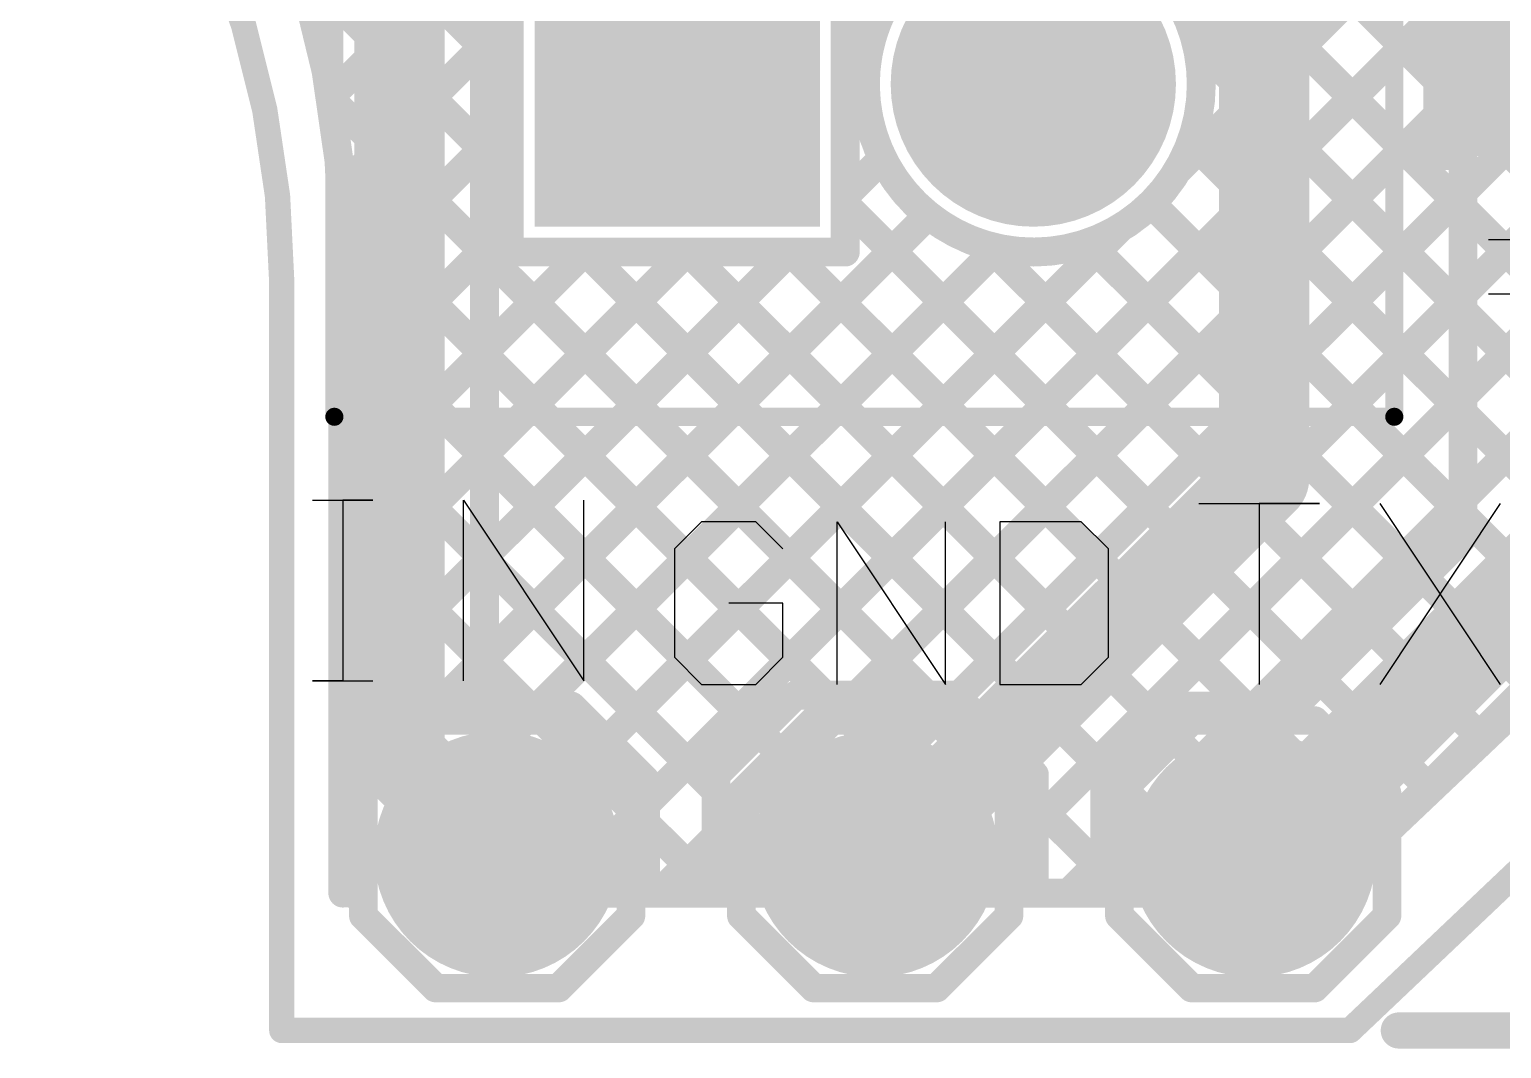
# Model space of a CAD drawing. Header units: millimetres. Extents: x 3.57 to 6.19, y 4.04 to 5.89.
# Drawn here: x 4.9517 to 5.3587, y 4.0363 to 4.3181 of the extents above; entities that cross this region are included whole.
import ezdxf

# ---------------------------------------------------------------- set-up
doc = ezdxf.new("R2010")
doc.units = ezdxf.units.MM
doc.header["$MEASUREMENT"] = 0
for name, color, linetype in [('BottomLayer', 5, 'Continuous'), ('BottomSolder', 6, 'Continuous'), ('Mechanical1', 6, 'Continuous'), ('Mechanical2', 216, 'Continuous'), ('MultiLayer', 9, 'Continuous'), ('PadHoleLayer', 156, 'Continuous'), ('TopLayer', 1, 'Continuous'), ('TopOverlay', 2, 'Continuous'), ('TopPaste', 8, 'Continuous'), ('TopSolder', 216, 'Continuous'), ('ViaHoleLayer', 16, 'Continuous')]:
    doc.layers.add(name, color=color, linetype=linetype)

# ---------------------------------------------------------------- blocks, each defined once
blk = doc.blocks.new('TEST_POINT_29')
at = {"layer": 'TopLayer', "const_width": 0.03}
blk.add_lwpolyline([(-0.015, 0, 1), (0.015, 0, 1)], format="xyb", close=True, dxfattribs=at)
at = {"layer": 'TopOverlay', "const_width": 0.00787}
for points in [[(-0.037, 0.017), (-0.017, 0.037)], [(-0.017, 0.037), (0.017, 0.037)], [(-0.017, 0.037), (0.017, 0.037)], [(0.017, 0.037), (0.037, 0.017)], [(-0.037, -0.017), (-0.037, 0.017)], [(0.037, -0.017), (0.037, 0.017)], [(-0.037, -0.017), (-0.017, -0.037)], [(0.017, -0.037), (0.037, -0.017)], [(-0.017, -0.037), (0.017, -0.037)], [(-0.017, -0.037), (0.017, -0.037)]]:
    blk.add_lwpolyline(points, dxfattribs=at)
at = {"layer": 'TopOverlay', "const_width": 0.00394}
for points in [[(-0.01897, 0.037, 1), (-0.01503, 0.037, 1)], [(-0.01897, 0.037, 1), (-0.01503, 0.037, 1)], [(-0.01897, 0.037, 1), (-0.01503, 0.037, 1)], [(0.01503, 0.037, 1), (0.01897, 0.037, 1)], [(0.01503, 0.037, 1), (0.01897, 0.037, 1)], [(0.01503, 0.037, 1), (0.01897, 0.037, 1)], [(-0.03897, 0.017, 1), (-0.03503, 0.017, 1)], [(-0.03897, 0.017, 1), (-0.03503, 0.017, 1)], [(0.03503, 0.017, 1), (0.03897, 0.017, 1)], [(0.03503, 0.017, 1), (0.03897, 0.017, 1)], [(-0.03897, -0.017, 1), (-0.03503, -0.017, 1)], [(-0.03897, -0.017, 1), (-0.03503, -0.017, 1)], [(0.03503, -0.017, 1), (0.03897, -0.017, 1)], [(0.03503, -0.017, 1), (0.03897, -0.017, 1)], [(-0.01897, -0.037, 1), (-0.01503, -0.037, 1)], [(-0.01897, -0.037, 1), (-0.01503, -0.037, 1)], [(-0.01897, -0.037, 1), (-0.01503, -0.037, 1)], [(0.01503, -0.037, 1), (0.01897, -0.037, 1)], [(0.01503, -0.037, 1), (0.01897, -0.037, 1)], [(0.01503, -0.037, 1), (0.01897, -0.037, 1)]]:
    blk.add_lwpolyline(points, format="xyb", close=True, dxfattribs=at)
at = {"layer": 'TopPaste', "const_width": 0.03}
blk.add_lwpolyline([(-0.015, 0, 1), (0.015, 0, 1)], format="xyb", close=True, dxfattribs=at)
at = {"layer": 'TopSolder', "const_width": 0.034}
blk.add_lwpolyline([(-0.017, 0, 1), (0.017, 0, 1)], format="xyb", close=True, dxfattribs=at)
blk = doc.blocks.new('TEST_POINT_30')
at = {"layer": 'TopLayer', "const_width": 0.03}
blk.add_lwpolyline([(-0.015, 0, 1), (0.015, 0, 1)], format="xyb", close=True, dxfattribs=at)
at = {"layer": 'TopOverlay', "const_width": 0.00787}
for points in [[(-0.037, 0.017), (-0.017, 0.037)], [(-0.017, 0.037), (0.017, 0.037)], [(-0.017, 0.037), (0.017, 0.037)], [(0.017, 0.037), (0.037, 0.017)], [(-0.037, -0.017), (-0.037, 0.017)], [(0.037, -0.017), (0.037, 0.017)], [(-0.037, -0.017), (-0.017, -0.037)], [(0.017, -0.037), (0.037, -0.017)], [(-0.017, -0.037), (0.017, -0.037)], [(-0.017, -0.037), (0.017, -0.037)]]:
    blk.add_lwpolyline(points, dxfattribs=at)
at = {"layer": 'TopOverlay', "const_width": 0.00394}
for points in [[(-0.01897, 0.037, 1), (-0.01503, 0.037, 1)], [(-0.01897, 0.037, 1), (-0.01503, 0.037, 1)], [(-0.01897, 0.037, 1), (-0.01503, 0.037, 1)], [(0.01503, 0.037, 1), (0.01897, 0.037, 1)], [(0.01503, 0.037, 1), (0.01897, 0.037, 1)], [(0.01503, 0.037, 1), (0.01897, 0.037, 1)], [(-0.03897, 0.017, 1), (-0.03503, 0.017, 1)], [(-0.03897, 0.017, 1), (-0.03503, 0.017, 1)], [(0.03503, 0.017, 1), (0.03897, 0.017, 1)], [(0.03503, 0.017, 1), (0.03897, 0.017, 1)], [(-0.03897, -0.017, 1), (-0.03503, -0.017, 1)], [(-0.03897, -0.017, 1), (-0.03503, -0.017, 1)], [(0.03503, -0.017, 1), (0.03897, -0.017, 1)], [(0.03503, -0.017, 1), (0.03897, -0.017, 1)], [(-0.01897, -0.037, 1), (-0.01503, -0.037, 1)], [(-0.01897, -0.037, 1), (-0.01503, -0.037, 1)], [(-0.01897, -0.037, 1), (-0.01503, -0.037, 1)], [(0.01503, -0.037, 1), (0.01897, -0.037, 1)], [(0.01503, -0.037, 1), (0.01897, -0.037, 1)], [(0.01503, -0.037, 1), (0.01897, -0.037, 1)]]:
    blk.add_lwpolyline(points, format="xyb", close=True, dxfattribs=at)
at = {"layer": 'TopPaste', "const_width": 0.03}
blk.add_lwpolyline([(-0.015, 0, 1), (0.015, 0, 1)], format="xyb", close=True, dxfattribs=at)
at = {"layer": 'TopSolder', "const_width": 0.034}
blk.add_lwpolyline([(-0.017, 0, 1), (0.017, 0, 1)], format="xyb", close=True, dxfattribs=at)
blk = doc.blocks.new('TEST_POINT_31')
at = {"layer": 'TopLayer', "const_width": 0.03}
blk.add_lwpolyline([(-0.015, 0, 1), (0.015, 0, 1)], format="xyb", close=True, dxfattribs=at)
at = {"layer": 'TopOverlay', "const_width": 0.00787}
for points in [[(-0.037, 0.017), (-0.017, 0.037)], [(-0.017, 0.037), (0.017, 0.037)], [(-0.017, 0.037), (0.017, 0.037)], [(0.017, 0.037), (0.037, 0.017)], [(-0.037, -0.017), (-0.037, 0.017)], [(0.037, -0.017), (0.037, 0.017)], [(-0.037, -0.017), (-0.017, -0.037)], [(0.017, -0.037), (0.037, -0.017)], [(-0.017, -0.037), (0.017, -0.037)], [(-0.017, -0.037), (0.017, -0.037)]]:
    blk.add_lwpolyline(points, dxfattribs=at)
at = {"layer": 'TopOverlay', "const_width": 0.00394}
for points in [[(-0.01897, 0.037, 1), (-0.01503, 0.037, 1)], [(-0.01897, 0.037, 1), (-0.01503, 0.037, 1)], [(-0.01897, 0.037, 1), (-0.01503, 0.037, 1)], [(0.01503, 0.037, 1), (0.01897, 0.037, 1)], [(0.01503, 0.037, 1), (0.01897, 0.037, 1)], [(0.01503, 0.037, 1), (0.01897, 0.037, 1)], [(-0.03897, 0.017, 1), (-0.03503, 0.017, 1)], [(-0.03897, 0.017, 1), (-0.03503, 0.017, 1)], [(0.03503, 0.017, 1), (0.03897, 0.017, 1)], [(0.03503, 0.017, 1), (0.03897, 0.017, 1)], [(-0.03897, -0.017, 1), (-0.03503, -0.017, 1)], [(-0.03897, -0.017, 1), (-0.03503, -0.017, 1)], [(0.03503, -0.017, 1), (0.03897, -0.017, 1)], [(0.03503, -0.017, 1), (0.03897, -0.017, 1)], [(-0.01897, -0.037, 1), (-0.01503, -0.037, 1)], [(-0.01897, -0.037, 1), (-0.01503, -0.037, 1)], [(-0.01897, -0.037, 1), (-0.01503, -0.037, 1)], [(0.01503, -0.037, 1), (0.01897, -0.037, 1)], [(0.01503, -0.037, 1), (0.01897, -0.037, 1)], [(0.01503, -0.037, 1), (0.01897, -0.037, 1)]]:
    blk.add_lwpolyline(points, format="xyb", close=True, dxfattribs=at)
at = {"layer": 'TopPaste', "const_width": 0.03}
blk.add_lwpolyline([(-0.015, 0, 1), (0.015, 0, 1)], format="xyb", close=True, dxfattribs=at)
at = {"layer": 'TopSolder', "const_width": 0.034}
blk.add_lwpolyline([(-0.017, 0, 1), (0.017, 0, 1)], format="xyb", close=True, dxfattribs=at)
blk = doc.blocks.new('BLM18AG121SN1D_34')
at = {"layer": 'TopLayer'}
for points in [[(-0.01575, -0.01701), (0.01575, -0.01701), (-0.01575, 0.01701), (0.01575, 0.01701)], [(0.03937, -0.01701), (0.07087, -0.01701), (0.03937, 0.01701), (0.07087, 0.01701)]]:
    blk.add_solid(points, dxfattribs=at)
at = {"layer": 'TopOverlay', "const_width": 0.01}
for points in [[(-0.022, -0.023), (-0.022, 0.023)], [(0.077, 0.023), (-0.022, 0.023)], [(0.077, -0.023), (0.077, 0.023)], [(0.077, -0.023), (-0.022, -0.023)]]:
    blk.add_lwpolyline(points, dxfattribs=at)
at = {"layer": 'TopOverlay', "const_width": 0.005}
for points in [[(-0.0245, 0.023, 1), (-0.0195, 0.023, 1)], [(-0.0245, 0.023, 1), (-0.0195, 0.023, 1)], [(0.0745, 0.023, 1), (0.0795, 0.023, 1)], [(0.0745, 0.023, 1), (0.0795, 0.023, 1)], [(-0.0245, -0.023, 1), (-0.0195, -0.023, 1)], [(-0.0245, -0.023, 1), (-0.0195, -0.023, 1)], [(0.0745, -0.023, 1), (0.0795, -0.023, 1)], [(0.0745, -0.023, 1), (0.0795, -0.023, 1)]]:
    blk.add_lwpolyline(points, format="xyb", close=True, dxfattribs=at)
at = {"layer": 'TopPaste'}
for points in [[(-0.01575, -0.01701), (0.01575, -0.01701), (-0.01575, 0.01701), (0.01575, 0.01701)], [(0.03937, -0.01701), (0.07087, -0.01701), (0.03937, 0.01701), (0.07087, 0.01701)]]:
    blk.add_solid(points, dxfattribs=at)
at = {"layer": 'TopSolder'}
for points in [[(-0.01975, -0.02101), (0.01975, -0.02101), (-0.01975, 0.02101), (0.01975, 0.02101)], [(0.03537, -0.02101), (0.07487, -0.02101), (0.03537, 0.02101), (0.07487, 0.02101)]]:
    blk.add_solid(points, dxfattribs=at)
blk = doc.blocks.new('B2B_XH_AM_LF__SN__48')
at = {"layer": 'BottomLayer', "const_width": 0.03543}
blk.add_lwpolyline([(0.0315, 0, 1), (0.06693, 0, 1)], format="xyb", close=True, dxfattribs=at)
at = {"layer": 'BottomLayer'}
blk.add_solid([(-0.08465, -0.03543), (-0.01378, -0.03543), (-0.08465, 0.03543), (-0.01378, 0.03543)], dxfattribs=at)
at = {"layer": 'BottomSolder', "const_width": 0.03943}
blk.add_lwpolyline([(0.0295, 0, 1), (0.06893, 0, 1)], format="xyb", close=True, dxfattribs=at)
at = {"layer": 'BottomSolder'}
blk.add_solid([(-0.08865, -0.03943), (-0.00978, -0.03943), (-0.08865, 0.03943), (-0.00978, 0.03943)], dxfattribs=at)
at = {"layer": 'MultiLayer', "const_width": 0.03543}
blk.add_lwpolyline([(0.0315, 0, 1), (0.06693, 0, 1)], format="xyb", close=True, dxfattribs=at)
at = {"layer": 'MultiLayer'}
blk.add_solid([(-0.08465, -0.03543), (-0.01378, -0.03543), (-0.08465, 0.03543), (-0.01378, 0.03543)], dxfattribs=at)
at = {"layer": 'PadHoleLayer', "const_width": 0.01969}
for points in [[(-0.05906, 0, 1), (-0.03937, 0, 1)], [(0.03937, 0, 1), (0.05906, 0, 1)]]:
    blk.add_lwpolyline(points, format="xyb", close=True, dxfattribs=at)
at = {"layer": 'TopLayer', "const_width": 0.03543}
blk.add_lwpolyline([(0.0315, 0, 1), (0.06693, 0, 1)], format="xyb", close=True, dxfattribs=at)
at = {"layer": 'TopLayer'}
blk.add_solid([(-0.08465, -0.03543), (-0.01378, -0.03543), (-0.08465, 0.03543), (-0.01378, 0.03543)], dxfattribs=at)
at = {"layer": 'TopOverlay', "const_width": 0.005}
for points in [[(-0.144, -0.092), (-0.144, 0.136)], [(-0.144, 0.136), (0.149, 0.136)], [(0.149, -0.092), (0.149, 0.136)], [(-0.144, -0.092), (0.149, -0.092)]]:
    blk.add_lwpolyline(points, dxfattribs=at)
at = {"layer": 'TopOverlay'}
for points, const_width in [([(-0.14525, 0.136, 1), (-0.14275, 0.136, 1)], 0.0025), ([(-0.14525, 0.136, 1), (-0.14275, 0.136, 1)], 0.0025), ([(0.14775, 0.136, 1), (0.15025, 0.136, 1)], 0.0025), ([(0.14775, 0.136, 1), (0.15025, 0.136, 1)], 0.0025), ([(-0.156, 0.12, 1), (-0.176, 0.12, 1)], 0.01), ([(-0.1785, 0.12, 1), (-0.1735, 0.12, 1)], 0.005), ([(-0.1585, 0.12, 1), (-0.1535, 0.12, 1)], 0.005), ([(-0.14525, -0.092, 1), (-0.14275, -0.092, 1)], 0.0025), ([(-0.14525, -0.092, 1), (-0.14275, -0.092, 1)], 0.0025), ([(0.14775, -0.092, 1), (0.15025, -0.092, 1)], 0.0025), ([(0.14775, -0.092, 1), (0.15025, -0.092, 1)], 0.0025)]:
    blk.add_lwpolyline(points, format="xyb", close=True, dxfattribs=dict(at, const_width=const_width))
at = {"layer": 'TopSolder', "const_width": 0.03943}
blk.add_lwpolyline([(0.0295, 0, 1), (0.06893, 0, 1)], format="xyb", close=True, dxfattribs=at)
at = {"layer": 'TopSolder'}
blk.add_solid([(-0.08865, -0.03943), (-0.00978, -0.03943), (-0.08865, 0.03943), (-0.00978, 0.03943)], dxfattribs=at)

msp = doc.modelspace()

# ---------------------------------------------------------------- linework, layer by layer
at = {"layer": 'BottomLayer'}
for points, const_width in [([(5.13079, 4.303), (5.13079, 5.38279)], 0.025), ([(5.22921, 4.303), (5.22921, 4.71521)], 0.025), ([(5.293, 4.194), (5.293, 4.684)], 0.025), ([(5.27458, 4.31291), (5.5435, 4.58183)], 0.008), ([(5.26898, 4.27903), (5.5435, 4.55355)], 0.008), ([(5.10414, 4.08591), (5.5435, 4.52526)], 0.008), ([(5.12579, 4.07928), (5.5435, 4.49698)], 0.008), ([(5.18857, 4.11376), (5.5435, 4.4687)], 0.008), ([(5.20718, 4.10409), (5.5435, 4.44041)], 0.008), ([(5.25271, 4.42051), (5.47695, 4.19628)], 0.008), ([(5.21162, 4.08025), (5.5435, 4.41213)], 0.008), ([(5.25271, 4.39223), (5.44866, 4.19628)], 0.008), ([(5.23893, 4.07928), (5.5435, 4.38384)], 0.008), ([(5.054, 4.117), (5.054, 4.358)], 0.025), ([(5.25271, 4.36394), (5.42609, 4.19057)], 0.008), ([(5.0775, 4.12673), (5.0775, 4.358)], 0.008), ([(5.26722, 4.07928), (5.5435, 4.35556)], 0.008), ([(5.08435, 4.25657), (5.08435, 4.34943)], 0.008), ([(5.17722, 4.25657), (5.17722, 4.34943)], 0.008), ([(5.17722, 4.3263), (5.18533, 4.31818)], 0.008), ([(5.2955, 4.07928), (5.5435, 4.32727)], 0.008), ([(5.0775, 4.31382), (5.08435, 4.32068)], 0.008), ([(5.27431, 4.31406), (5.41158, 4.17679)], 0.008), ([(5.0775, 4.31288), (5.08435, 4.30603)], 0.008), ([(5.17722, 4.30041), (5.18288, 4.30607)], 0.008), ([(5.17722, 4.29801), (5.1844, 4.29083)], 0.008), ([(5.0775, 4.28554), (5.08435, 4.29239)], 0.008), ([(5.27288, 4.28721), (5.39707, 4.16301)], 0.008), ([(5.0775, 4.2846), (5.08435, 4.27774)], 0.008), ([(5.17722, 4.27212), (5.18757, 4.28247)], 0.008), ([(5.17722, 4.26973), (5.33904, 4.1079)], 0.008), ([(5.26184, 4.26996), (5.38257, 4.14924)], 0.008), ([(5.0775, 4.14412), (5.20016, 4.26678)], 0.008), ([(5.0775, 4.25725), (5.08435, 4.26411)], 0.008), ([(5.09709, 4.10714), (5.25318, 4.26323)], 0.008), ([(5.08295, 4.12128), (5.2193, 4.25764)], 0.008), ([(5.21704, 4.25819), (5.35355, 4.12168)], 0.008), ([(5.2444, 4.25912), (5.36806, 4.13546)], 0.008), ([(5.0775, 4.22897), (5.1051, 4.25657)], 0.008), ([(5.0775, 4.20069), (5.13338, 4.25657)], 0.008), ([(5.0775, 4.1724), (5.16166, 4.25657)], 0.008), ([(5.0775, 4.25631), (5.25454, 4.07928)], 0.008), ([(5.08435, 4.25657), (5.17722, 4.25657)], 0.008), ([(5.10553, 4.25657), (5.28282, 4.07928)], 0.008), ([(5.13381, 4.25657), (5.31003, 4.08035)], 0.008), ([(5.1621, 4.25657), (5.32454, 4.09413)], 0.008), ([(5.0775, 4.22803), (5.19226, 4.11327)], 0.008), ([(5.187, 4.088), (5.293, 4.194)], 0.025), ([(5.0775, 4.19974), (5.1699, 4.10734)], 0.008), ([(5.3089, 4.07928), (5.4321, 4.19628)], 0.008), ([(5.0775, 4.17146), (5.16119, 4.08777)], 0.008), ([(5.0775, 4.14317), (5.1414, 4.07928)], 0.008), ([(5.0775, 4.12673), (5.09762, 4.10662)], 0.008), ([(5.054, 4.117), (5.081, 4.09)], 0.025), ([(5.187, 4.088), (5.187, 4.10981)], 0.01), ([(5.21227, 4.09326), (5.22625, 4.07928)], 0.008), ([(5.10441, 4.08798), (5.11311, 4.07928)], 0.008), ([(5.15408, 4.07928), (5.16124, 4.08643)], 0.008), ([(5.16519, 4.088), (5.187, 4.088)], 0.01), ([(5.187, 4.088), (5.20881, 4.088)], 0.01), ([(5.10191, 4.07928), (5.16271, 4.07928)], 0.008), ([(5.21129, 4.07928), (5.3089, 4.07928)], 0.008)]:
    msp.add_lwpolyline(points, dxfattribs=dict(at, const_width=const_width))
at = {"layer": 'BottomLayer', "const_width": 0.008}
for points in [[(5.27565, 4.303, -1.725009), (5.20571, 4.34305)], [(5.25271, 4.34305, -0.266057), (5.27565, 4.303)], [(5.16271, 4.07928, -1.189182), (5.21281, 4.088)], [(5.09762, 4.10662, -0.198912), (5.1045, 4.09)], [(5.1045, 4.09, -0.119034), (5.10191, 4.07928)], [(5.21281, 4.088, -0.086417), (5.21129, 4.07928)]]:
    msp.add_lwpolyline(points, format="xyb", dxfattribs=at)
at = {"layer": 'BottomLayer'}
for points, const_width in [([(5.08235, 4.32068, 1), (5.08635, 4.32068, 1)], 0.004), ([(5.18333, 4.31818, 1), (5.18733, 4.31818, 1)], 0.004), ([(5.0755, 4.31382, 1), (5.0795, 4.31382, 1)], 0.004), ([(5.27231, 4.31406, 1), (5.27631, 4.31406, 1)], 0.004), ([(5.0755, 4.31288, 1), (5.0795, 4.31288, 1)], 0.004), ([(5.12454, 4.303, 1), (5.13704, 4.303, 1)], 0.0125), ([(5.22296, 4.303, 1), (5.23546, 4.303, 1)], 0.0125), ([(5.27258, 4.31291, 1), (5.27658, 4.31291, 1)], 0.004), ([(5.08235, 4.30603, 1), (5.08635, 4.30603, 1)], 0.004), ([(5.18088, 4.30607, 1), (5.18488, 4.30607, 1)], 0.004), ([(5.27365, 4.303, 1), (5.27765, 4.303, 1)], 0.004), ([(5.27365, 4.303, 1), (5.27765, 4.303, 1)], 0.004), ([(5.17522, 4.30041, 1), (5.17922, 4.30041, 1)], 0.004), ([(5.17522, 4.29801, 1), (5.17922, 4.29801, 1)], 0.004), ([(5.08235, 4.29239, 1), (5.08635, 4.29239, 1)], 0.004), ([(5.1824, 4.29083, 1), (5.1864, 4.29083, 1)], 0.004), ([(5.0755, 4.28554, 1), (5.0795, 4.28554, 1)], 0.004), ([(5.27088, 4.28721, 1), (5.27488, 4.28721, 1)], 0.004), ([(5.0755, 4.2846, 1), (5.0795, 4.2846, 1)], 0.004), ([(5.18557, 4.28247, 1), (5.18957, 4.28247, 1)], 0.004), ([(5.08235, 4.27774, 1), (5.08635, 4.27774, 1)], 0.004), ([(5.26698, 4.27903, 1), (5.27098, 4.27903, 1)], 0.004), ([(5.17522, 4.27212, 1), (5.17922, 4.27212, 1)], 0.004), ([(5.17522, 4.26973, 1), (5.17922, 4.26973, 1)], 0.004), ([(5.25984, 4.26996, 1), (5.26384, 4.26996, 1)], 0.004), ([(5.19816, 4.26678, 1), (5.20216, 4.26678, 1)], 0.004), ([(5.08235, 4.26411, 1), (5.08635, 4.26411, 1)], 0.004), ([(5.25118, 4.26323, 1), (5.25518, 4.26323, 1)], 0.004), ([(5.0755, 4.25725, 1), (5.0795, 4.25725, 1)], 0.004), ([(5.21504, 4.25819, 1), (5.21904, 4.25819, 1)], 0.004), ([(5.2173, 4.25764, 1), (5.2213, 4.25764, 1)], 0.004), ([(5.2424, 4.25912, 1), (5.2464, 4.25912, 1)], 0.004), ([(5.0755, 4.25631, 1), (5.0795, 4.25631, 1)], 0.004), ([(5.08235, 4.25657, 1), (5.08635, 4.25657, 1)], 0.004), ([(5.08235, 4.25657, 1), (5.08635, 4.25657, 1)], 0.004), ([(5.1031, 4.25657, 1), (5.1071, 4.25657, 1)], 0.004), ([(5.10353, 4.25657, 1), (5.10753, 4.25657, 1)], 0.004), ([(5.13138, 4.25657, 1), (5.13538, 4.25657, 1)], 0.004), ([(5.13181, 4.25657, 1), (5.13581, 4.25657, 1)], 0.004), ([(5.15966, 4.25657, 1), (5.16366, 4.25657, 1)], 0.004), ([(5.1601, 4.25657, 1), (5.1641, 4.25657, 1)], 0.004), ([(5.17522, 4.25657, 1), (5.17922, 4.25657, 1)], 0.004), ([(5.17522, 4.25657, 1), (5.17922, 4.25657, 1)], 0.004), ([(5.0755, 4.22897, 1), (5.0795, 4.22897, 1)], 0.004), ([(5.0755, 4.22803, 1), (5.0795, 4.22803, 1)], 0.004), ([(5.0755, 4.20069, 1), (5.0795, 4.20069, 1)], 0.004), ([(5.28675, 4.194, 1), (5.29925, 4.194, 1)], 0.0125), ([(5.28675, 4.194, 1), (5.29925, 4.194, 1)], 0.0125), ([(5.0755, 4.19974, 1), (5.0795, 4.19974, 1)], 0.004), ([(5.0755, 4.1724, 1), (5.0795, 4.1724, 1)], 0.004), ([(5.0755, 4.17146, 1), (5.0795, 4.17146, 1)], 0.004), ([(5.0755, 4.14412, 1), (5.0795, 4.14412, 1)], 0.004), ([(5.0755, 4.14317, 1), (5.0795, 4.14317, 1)], 0.004), ([(5.0755, 4.12673, 1), (5.0795, 4.12673, 1)], 0.004), ([(5.0755, 4.12673, 1), (5.0795, 4.12673, 1)], 0.004), ([(5.04775, 4.117, 1), (5.06025, 4.117, 1)], 0.0125), ([(5.04775, 4.117, 1), (5.06025, 4.117, 1)], 0.0125), ([(5.08095, 4.12128, 1), (5.08495, 4.12128, 1)], 0.004), ([(5.35155, 4.12168, 1), (5.35555, 4.12168, 1)], 0.004), ([(5.1845, 4.10981, 1), (5.1895, 4.10981, 1)], 0.005), ([(5.18657, 4.11376, 1), (5.19057, 4.11376, 1)], 0.004), ([(5.19026, 4.11327, 1), (5.19426, 4.11327, 1)], 0.004), ([(5.09509, 4.10714, 1), (5.09909, 4.10714, 1)], 0.004), ([(5.09562, 4.10662, 1), (5.09962, 4.10662, 1)], 0.004), ([(5.09562, 4.10662, 1), (5.09962, 4.10662, 1)], 0.004), ([(5.1679, 4.10734, 1), (5.1719, 4.10734, 1)], 0.004), ([(5.33704, 4.1079, 1), (5.34104, 4.1079, 1)], 0.004), ([(5.20518, 4.10409, 1), (5.20918, 4.10409, 1)], 0.004), ([(5.07475, 4.09, 1), (5.08725, 4.09, 1)], 0.0125), ([(5.07509, 4.09, 1), (5.08691, 4.09, 1)], 0.01181), ([(5.18075, 4.088, 1), (5.19325, 4.088, 1)], 0.0125), ([(5.18109, 4.088, 1), (5.19291, 4.088, 1)], 0.01181), ([(5.32254, 4.09413, 1), (5.32654, 4.09413, 1)], 0.004), ([(5.1025, 4.09, 1), (5.1065, 4.09, 1)], 0.004), ([(5.1025, 4.09, 1), (5.1065, 4.09, 1)], 0.004), ([(5.21027, 4.09326, 1), (5.21427, 4.09326, 1)], 0.004), ([(5.10214, 4.08591, 1), (5.10614, 4.08591, 1)], 0.004), ([(5.10241, 4.08798, 1), (5.10641, 4.08798, 1)], 0.004), ([(5.15919, 4.08777, 1), (5.16319, 4.08777, 1)], 0.004), ([(5.15924, 4.08643, 1), (5.16324, 4.08643, 1)], 0.004), ([(5.16269, 4.088, 1), (5.16769, 4.088, 1)], 0.005), ([(5.1845, 4.088, 1), (5.1895, 4.088, 1)], 0.005), ([(5.1845, 4.088, 1), (5.1895, 4.088, 1)], 0.005), ([(5.1845, 4.088, 1), (5.1895, 4.088, 1)], 0.005), ([(5.20631, 4.088, 1), (5.21131, 4.088, 1)], 0.005), ([(5.21081, 4.088, 1), (5.21481, 4.088, 1)], 0.004), ([(5.21081, 4.088, 1), (5.21481, 4.088, 1)], 0.004), ([(5.09991, 4.07928, 1), (5.10391, 4.07928, 1)], 0.004), ([(5.09991, 4.07928, 1), (5.10391, 4.07928, 1)], 0.004), ([(5.11111, 4.07928, 1), (5.11511, 4.07928, 1)], 0.004), ([(5.12379, 4.07928, 1), (5.12779, 4.07928, 1)], 0.004), ([(5.1394, 4.07928, 1), (5.1434, 4.07928, 1)], 0.004), ([(5.15208, 4.07928, 1), (5.15608, 4.07928, 1)], 0.004), ([(5.16071, 4.07928, 1), (5.16471, 4.07928, 1)], 0.004), ([(5.16071, 4.07928, 1), (5.16471, 4.07928, 1)], 0.004), ([(5.20929, 4.07928, 1), (5.21329, 4.07928, 1)], 0.004), ([(5.20929, 4.07928, 1), (5.21329, 4.07928, 1)], 0.004), ([(5.20962, 4.08025, 1), (5.21362, 4.08025, 1)], 0.004), ([(5.22425, 4.07928, 1), (5.22825, 4.07928, 1)], 0.004), ([(5.23693, 4.07928, 1), (5.24093, 4.07928, 1)], 0.004), ([(5.25254, 4.07928, 1), (5.25654, 4.07928, 1)], 0.004), ([(5.26522, 4.07928, 1), (5.26922, 4.07928, 1)], 0.004), ([(5.28082, 4.07928, 1), (5.28482, 4.07928, 1)], 0.004), ([(5.2935, 4.07928, 1), (5.2975, 4.07928, 1)], 0.004), ([(5.3069, 4.07928, 1), (5.3109, 4.07928, 1)], 0.004), ([(5.3069, 4.07928, 1), (5.3109, 4.07928, 1)], 0.004), ([(5.30803, 4.08035, 1), (5.31203, 4.08035, 1)], 0.004)]:
    msp.add_lwpolyline(points, format="xyb", close=True, dxfattribs=dict(at, const_width=const_width))
at = {"layer": 'BottomSolder', "const_width": 0.00991}
for points in [[(5.07605, 4.09, 1), (5.08595, 4.09, 1)], [(5.18205, 4.088, 1), (5.19195, 4.088, 1)]]:
    msp.add_lwpolyline(points, format="xyb", close=True, dxfattribs=at)
at = {"layer": 'Mechanical1', "const_width": 0.01}
msp.add_lwpolyline([(5.33025, 4.04128), (6.16634, 4.04128)], dxfattribs=at)
at = {"layer": 'Mechanical1', "const_width": 0.005}
msp.add_lwpolyline([(5.32775, 4.04128, 1), (5.33275, 4.04128, 1)], format="xyb", close=True, dxfattribs=at)
at = {"layer": 'Mechanical2', "const_width": 0.007}
msp.add_lwpolyline([(4.52934, 4.24797, -1), (5.02147, 4.24797)], format="xyb", dxfattribs=at)
for points in [[(5.02147, 4.04128), (5.02147, 4.24797)], [(5.31675, 4.04128), (5.44112, 4.15939)], [(5.02147, 4.04128), (5.31675, 4.04128)]]:
    msp.add_lwpolyline(points, dxfattribs=at)
at = {"layer": 'Mechanical2', "const_width": 0.0035}
for points in [[(5.01972, 4.24797, 1), (5.02322, 4.24797, 1)], [(5.01972, 4.24797, 1), (5.02322, 4.24797, 1)], [(5.01972, 4.04128, 1), (5.02322, 4.04128, 1)], [(5.01972, 4.04128, 1), (5.02322, 4.04128, 1)], [(5.315, 4.04128, 1), (5.3185, 4.04128, 1)], [(5.315, 4.04128, 1), (5.3185, 4.04128, 1)]]:
    msp.add_lwpolyline(points, format="xyb", close=True, dxfattribs=at)
at = {"layer": 'MultiLayer', "const_width": 0.01181}
for points in [[(5.07509, 4.09, 1), (5.08691, 4.09, 1)], [(5.18109, 4.088, 1), (5.19291, 4.088, 1)]]:
    msp.add_lwpolyline(points, format="xyb", close=True, dxfattribs=at)
at = {"layer": 'TopLayer', "const_width": 0.008}
for points in [[(4.688, 4.50625, -0.515474), (5.03849, 4.25662)], [(5.03849, 4.25662, -0.008186), (5.03834, 4.24797)]]:
    msp.add_lwpolyline(points, format="xyb", dxfattribs=at)
at = {"layer": 'TopLayer'}
for points, const_width in [([(5.131, 4.30321), (5.131, 4.485)], 0.025), ([(5.162, 4.48294), (5.34099, 4.30395)], 0.008), ([(5.162, 4.45465), (5.348, 4.26865)], 0.008), ([(5.00495, 4.38543), (5.08435, 4.30603)], 0.008), ([(5.27458, 4.31291), (5.34099, 4.37933)], 0.008), ([(5.26898, 4.27903), (5.34099, 4.35104)], 0.008), ([(5.03497, 4.29958), (5.08435, 4.34896)], 0.008), ([(5.08435, 4.25657), (5.08435, 4.34943)], 0.008), ([(5.17722, 4.25657), (5.17722, 4.34943)], 0.008), ([(5.02636, 4.33574), (5.08435, 4.27774)], 0.008), ([(5.34099, 4.28325), (5.34099, 4.33675)], 0.008), ([(5.17722, 4.3263), (5.18533, 4.31818)], 0.008), ([(5.122, 4.10376), (5.34099, 4.32276)], 0.008), ([(5.0379, 4.27422), (5.08435, 4.32068)], 0.008), ([(5.27431, 4.31406), (5.348, 4.24037)], 0.008), ([(5.13079, 4.303), (5.131, 4.30321)], 0.025), ([(5.17722, 4.30041), (5.18288, 4.30607)], 0.008), ([(5.03511, 4.2987), (5.19981, 4.134)], 0.008), ([(5.17722, 4.29801), (5.1844, 4.29083)], 0.008), ([(5.18052, 4.134), (5.34099, 4.29447)], 0.008), ([(5.03834, 4.24638), (5.08435, 4.29239)], 0.008), ([(5.27288, 4.28721), (5.348, 4.21209)], 0.008), ([(5.17722, 4.27212), (5.18757, 4.28247)], 0.008), ([(5.34099, 4.28325), (5.348, 4.28325)], 0.008), ([(5.348, 4.1777), (5.348, 4.28325)], 0.008), ([(5.20815, 4.13335), (5.348, 4.2732)], 0.008), ([(5.17722, 4.26973), (5.30863, 4.13832)], 0.008), ([(5.26184, 4.26996), (5.348, 4.1838)], 0.008), ([(5.03827, 4.26726), (5.17153, 4.134)], 0.008), ([(5.06438, 4.131), (5.20016, 4.26678)], 0.008), ([(5.03834, 4.2181), (5.08435, 4.26411)], 0.008), ([(5.11123, 4.12127), (5.25318, 4.26323)], 0.008), ([(5.09267, 4.131), (5.2193, 4.25764)], 0.008), ([(5.21704, 4.25819), (5.32277, 4.15247)], 0.008), ([(5.2444, 4.25912), (5.33691, 4.16661)], 0.008), ([(5.03834, 4.13325), (5.16166, 4.25657)], 0.008), ([(5.03834, 4.18981), (5.1051, 4.25657)], 0.008), ([(5.03834, 4.16153), (5.13338, 4.25657)], 0.008), ([(5.08435, 4.25657), (5.17722, 4.25657)], 0.008), ([(5.10553, 4.25657), (5.2503, 4.1118)], 0.008), ([(5.13381, 4.25657), (5.26444, 4.12594)], 0.008), ([(5.1621, 4.25657), (5.28766, 4.131)], 0.008), ([(5.03834, 4.07928), (5.03834, 4.24797)], 0.008), ([(5.22229, 4.11921), (5.348, 4.24491)], 0.008), ([(5.03834, 4.2389), (5.15337, 4.12387)], 0.008), ([(5.2295, 4.09813), (5.348, 4.21663)], 0.008), ([(5.03834, 4.21061), (5.1415, 4.10746)], 0.008), ([(5.331, 4.10027), (5.4321, 4.19628)], 0.008), ([(5.29066, 4.131), (5.348, 4.18834)], 0.008), ([(5.03834, 4.18233), (5.08967, 4.131)], 0.008), ([(5.3013, 4.131), (5.348, 4.1777)], 0.008), ([(5.29, 4.09), (5.369, 4.169)], 0.02), ([(5.03834, 4.15405), (5.06139, 4.131)], 0.008), ([(5.331, 4.1013), (5.38381, 4.15412)], 0.008), ([(5.04, 4.1105), (5.0605, 4.131)], 0.008), ([(5.0605, 4.131), (5.1015, 4.131)], 0.008), ([(5.1015, 4.131), (5.122, 4.1105)], 0.008), ([(5.1415, 4.112), (5.1635, 4.134)], 0.008), ([(5.1635, 4.134), (5.2075, 4.134)], 0.008), ([(5.1855, 4.09), (5.1855, 4.13)], 0.01), ([(5.2075, 4.134), (5.2295, 4.112)], 0.008), ([(5.249, 4.1105), (5.2695, 4.131)], 0.008), ([(5.2695, 4.131), (5.3013, 4.131)], 0.008), ([(5.03834, 4.12576), (5.0468, 4.1173)], 0.008), ([(5.04, 4.07928), (5.04, 4.1105)], 0.008), ([(5.122, 4.07928), (5.122, 4.1105)], 0.008), ([(5.1415, 4.07928), (5.1415, 4.112)], 0.008), ([(5.2295, 4.07928), (5.2295, 4.112)], 0.008), ([(5.249, 4.07928), (5.249, 4.1105)], 0.008), ([(5.2295, 4.10431), (5.249, 4.08481)], 0.008), ([(5.122, 4.09867), (5.1414, 4.07928)], 0.008), ([(5.12579, 4.07928), (5.1415, 4.09498)], 0.008), ([(5.1455, 4.09), (5.1855, 4.09)], 0.01), ([(5.1855, 4.09), (5.2255, 4.09)], 0.01), ([(5.23893, 4.07928), (5.249, 4.08934)], 0.008), ([(5.122, 4.07928), (5.1415, 4.07928)], 0.008), ([(5.2295, 4.07928), (5.249, 4.07928)], 0.008)]:
    msp.add_lwpolyline(points, dxfattribs=dict(at, const_width=const_width))
for points, const_width in [([(5.27565, 4.303, 1), (5.18278, 4.303, 1)], 0.008), ([(5.08235, 4.32068, 1), (5.08635, 4.32068, 1)], 0.004), ([(5.18333, 4.31818, 1), (5.18733, 4.31818, 1)], 0.004), ([(5.27231, 4.31406, 1), (5.27631, 4.31406, 1)], 0.004), ([(5.12454, 4.303, 1), (5.13704, 4.303, 1)], 0.0125), ([(5.12475, 4.30321, 1), (5.13725, 4.30321, 1)], 0.0125), ([(5.12475, 4.30321, 1), (5.13725, 4.30321, 1)], 0.0125), ([(5.27258, 4.31291, 1), (5.27658, 4.31291, 1)], 0.004), ([(5.08235, 4.30603, 1), (5.08635, 4.30603, 1)], 0.004), ([(5.18088, 4.30607, 1), (5.18488, 4.30607, 1)], 0.004), ([(5.18078, 4.303, 1), (5.18478, 4.303, 1)], 0.004), ([(5.27365, 4.303, 1), (5.27765, 4.303, 1)], 0.004), ([(5.33899, 4.30395, 1), (5.34299, 4.30395, 1)], 0.004), ([(5.03297, 4.29958, 1), (5.03697, 4.29958, 1)], 0.004), ([(5.03311, 4.2987, 1), (5.03711, 4.2987, 1)], 0.004), ([(5.17522, 4.30041, 1), (5.17922, 4.30041, 1)], 0.004), ([(5.17522, 4.29801, 1), (5.17922, 4.29801, 1)], 0.004), ([(5.33899, 4.29447, 1), (5.34299, 4.29447, 1)], 0.004), ([(5.08235, 4.29239, 1), (5.08635, 4.29239, 1)], 0.004), ([(5.1824, 4.29083, 1), (5.1864, 4.29083, 1)], 0.004), ([(5.27088, 4.28721, 1), (5.27488, 4.28721, 1)], 0.004), ([(5.18557, 4.28247, 1), (5.18957, 4.28247, 1)], 0.004), ([(5.33899, 4.28325, 1), (5.34299, 4.28325, 1)], 0.004), ([(5.33899, 4.28325, 1), (5.34299, 4.28325, 1)], 0.004), ([(5.346, 4.28325, 1), (5.35, 4.28325, 1)], 0.004), ([(5.346, 4.28325, 1), (5.35, 4.28325, 1)], 0.004), ([(5.08235, 4.27774, 1), (5.08635, 4.27774, 1)], 0.004), ([(5.26698, 4.27903, 1), (5.27098, 4.27903, 1)], 0.004), ([(5.0359, 4.27422, 1), (5.0399, 4.27422, 1)], 0.004), ([(5.346, 4.2732, 1), (5.35, 4.2732, 1)], 0.004), ([(5.17522, 4.27212, 1), (5.17922, 4.27212, 1)], 0.004), ([(5.17522, 4.26973, 1), (5.17922, 4.26973, 1)], 0.004), ([(5.25984, 4.26996, 1), (5.26384, 4.26996, 1)], 0.004), ([(5.03627, 4.26726, 1), (5.04027, 4.26726, 1)], 0.004), ([(5.19816, 4.26678, 1), (5.20216, 4.26678, 1)], 0.004), ([(5.346, 4.26865, 1), (5.35, 4.26865, 1)], 0.004), ([(5.08235, 4.26411, 1), (5.08635, 4.26411, 1)], 0.004), ([(5.25118, 4.26323, 1), (5.25518, 4.26323, 1)], 0.004), ([(5.21504, 4.25819, 1), (5.21904, 4.25819, 1)], 0.004), ([(5.2173, 4.25764, 1), (5.2213, 4.25764, 1)], 0.004), ([(5.2424, 4.25912, 1), (5.2464, 4.25912, 1)], 0.004), ([(5.03649, 4.25662, 1), (5.04049, 4.25662, 1)], 0.004), ([(5.03649, 4.25662, 1), (5.04049, 4.25662, 1)], 0.004), ([(5.08235, 4.25657, 1), (5.08635, 4.25657, 1)], 0.004), ([(5.08235, 4.25657, 1), (5.08635, 4.25657, 1)], 0.004), ([(5.1031, 4.25657, 1), (5.1071, 4.25657, 1)], 0.004), ([(5.10353, 4.25657, 1), (5.10753, 4.25657, 1)], 0.004), ([(5.13138, 4.25657, 1), (5.13538, 4.25657, 1)], 0.004), ([(5.13181, 4.25657, 1), (5.13581, 4.25657, 1)], 0.004), ([(5.15966, 4.25657, 1), (5.16366, 4.25657, 1)], 0.004), ([(5.1601, 4.25657, 1), (5.1641, 4.25657, 1)], 0.004), ([(5.17522, 4.25657, 1), (5.17922, 4.25657, 1)], 0.004), ([(5.17522, 4.25657, 1), (5.17922, 4.25657, 1)], 0.004), ([(5.03634, 4.24797, 1), (5.04034, 4.24797, 1)], 0.004), ([(5.03634, 4.24797, 1), (5.04034, 4.24797, 1)], 0.004), ([(5.03634, 4.24638, 1), (5.04034, 4.24638, 1)], 0.004), ([(5.346, 4.24491, 1), (5.35, 4.24491, 1)], 0.004), ([(5.03634, 4.2389, 1), (5.04034, 4.2389, 1)], 0.004), ([(5.346, 4.24037, 1), (5.35, 4.24037, 1)], 0.004), ([(5.03634, 4.2181, 1), (5.04034, 4.2181, 1)], 0.004), ([(5.346, 4.21663, 1), (5.35, 4.21663, 1)], 0.004), ([(5.346, 4.21209, 1), (5.35, 4.21209, 1)], 0.004), ([(5.03634, 4.21061, 1), (5.04034, 4.21061, 1)], 0.004), ([(5.03634, 4.18981, 1), (5.04034, 4.18981, 1)], 0.004), ([(5.346, 4.18834, 1), (5.35, 4.18834, 1)], 0.004), ([(5.346, 4.1838, 1), (5.35, 4.1838, 1)], 0.004), ([(5.03634, 4.18233, 1), (5.04034, 4.18233, 1)], 0.004), ([(5.346, 4.1777, 1), (5.35, 4.1777, 1)], 0.004), ([(5.346, 4.1777, 1), (5.35, 4.1777, 1)], 0.004), ([(5.33491, 4.16661, 1), (5.33891, 4.16661, 1)], 0.004), ([(5.03634, 4.16153, 1), (5.04034, 4.16153, 1)], 0.004), ([(5.03634, 4.15405, 1), (5.04034, 4.15405, 1)], 0.004), ([(5.32077, 4.15247, 1), (5.32477, 4.15247, 1)], 0.004), ([(5.30663, 4.13832, 1), (5.31062, 4.13832, 1)], 0.004), ([(5.03634, 4.13325, 1), (5.04034, 4.13325, 1)], 0.004), ([(5.0585, 4.131, 1), (5.0625, 4.131, 1)], 0.004), ([(5.0585, 4.131, 1), (5.0625, 4.131, 1)], 0.004), ([(5.05939, 4.131, 1), (5.06339, 4.131, 1)], 0.004), ([(5.06238, 4.131, 1), (5.06638, 4.131, 1)], 0.004), ([(5.08767, 4.131, 1), (5.09167, 4.131, 1)], 0.004), ([(5.09067, 4.131, 1), (5.09467, 4.131, 1)], 0.004), ([(5.0995, 4.131, 1), (5.1035, 4.131, 1)], 0.004), ([(5.0995, 4.131, 1), (5.1035, 4.131, 1)], 0.004), ([(5.1615, 4.134, 1), (5.1655, 4.134, 1)], 0.004), ([(5.1615, 4.134, 1), (5.1655, 4.134, 1)], 0.004), ([(5.16953, 4.134, 1), (5.17353, 4.134, 1)], 0.004), ([(5.17852, 4.134, 1), (5.18252, 4.134, 1)], 0.004), ([(5.183, 4.13, 1), (5.188, 4.13, 1)], 0.005), ([(5.19781, 4.134, 1), (5.20181, 4.134, 1)], 0.004), ([(5.2055, 4.134, 1), (5.2095, 4.134, 1)], 0.004), ([(5.2055, 4.134, 1), (5.2095, 4.134, 1)], 0.004), ([(5.20615, 4.13335, 1), (5.21015, 4.13335, 1)], 0.004), ([(5.2675, 4.131, 1), (5.2715, 4.131, 1)], 0.004), ([(5.2675, 4.131, 1), (5.2715, 4.131, 1)], 0.004), ([(5.28566, 4.131, 1), (5.28966, 4.131, 1)], 0.004), ([(5.28866, 4.131, 1), (5.29266, 4.131, 1)], 0.004), ([(5.2993, 4.131, 1), (5.3033, 4.131, 1)], 0.004), ([(5.2993, 4.131, 1), (5.3033, 4.131, 1)], 0.004), ([(5.03634, 4.12576, 1), (5.04034, 4.12576, 1)], 0.004), ([(5.15137, 4.12387, 1), (5.15537, 4.12387, 1)], 0.004), ([(5.26244, 4.12594, 1), (5.26644, 4.12594, 1)], 0.004), ([(5.10923, 4.12127, 1), (5.11323, 4.12127, 1)], 0.004), ([(5.22029, 4.11921, 1), (5.22429, 4.11921, 1)], 0.004), ([(5.0448, 4.1173, 1), (5.0488, 4.1173, 1)], 0.004), ([(5.038, 4.1105, 1), (5.042, 4.1105, 1)], 0.004), ([(5.038, 4.1105, 1), (5.042, 4.1105, 1)], 0.004), ([(5.12, 4.1105, 1), (5.124, 4.1105, 1)], 0.004), ([(5.12, 4.1105, 1), (5.124, 4.1105, 1)], 0.004), ([(5.1395, 4.112, 1), (5.1435, 4.112, 1)], 0.004), ([(5.1395, 4.112, 1), (5.1435, 4.112, 1)], 0.004), ([(5.2275, 4.112, 1), (5.2315, 4.112, 1)], 0.004), ([(5.2275, 4.112, 1), (5.2315, 4.112, 1)], 0.004), ([(5.247, 4.1105, 1), (5.251, 4.1105, 1)], 0.004), ([(5.247, 4.1105, 1), (5.251, 4.1105, 1)], 0.004), ([(5.2483, 4.1118, 1), (5.2523, 4.1118, 1)], 0.004), ([(5.1395, 4.10746, 1), (5.1435, 4.10746, 1)], 0.004), ([(5.12, 4.10376, 1), (5.124, 4.10376, 1)], 0.004), ([(5.2275, 4.10431, 1), (5.2315, 4.10431, 1)], 0.004), ([(5.12, 4.09867, 1), (5.124, 4.09867, 1)], 0.004), ([(5.2275, 4.09813, 1), (5.2315, 4.09813, 1)], 0.004), ([(5.329, 4.1013, 1), (5.333, 4.1013, 1)], 0.004), ([(5.329, 4.10027, 1), (5.333, 4.10027, 1)], 0.004), ([(5.07509, 4.09, 1), (5.08691, 4.09, 1)], 0.01181), ([(5.1395, 4.09498, 1), (5.1435, 4.09498, 1)], 0.004), ([(5.18109, 4.088, 1), (5.19291, 4.088, 1)], 0.01181), ([(5.285, 4.09, 1), (5.295, 4.09, 1)], 0.01), ([(5.143, 4.09, 1), (5.148, 4.09, 1)], 0.005), ([(5.183, 4.09, 1), (5.188, 4.09, 1)], 0.005), ([(5.183, 4.09, 1), (5.188, 4.09, 1)], 0.005), ([(5.183, 4.09, 1), (5.188, 4.09, 1)], 0.005), ([(5.223, 4.09, 1), (5.228, 4.09, 1)], 0.005), ([(5.247, 4.08934, 1), (5.251, 4.08934, 1)], 0.004), ([(5.247, 4.08481, 1), (5.251, 4.08481, 1)], 0.004), ([(5.03634, 4.07928, 1), (5.04034, 4.07928, 1)], 0.004), ([(5.038, 4.07928, 1), (5.042, 4.07928, 1)], 0.004), ([(5.12, 4.07928, 1), (5.124, 4.07928, 1)], 0.004), ([(5.12, 4.07928, 1), (5.124, 4.07928, 1)], 0.004), ([(5.12379, 4.07928, 1), (5.12779, 4.07928, 1)], 0.004), ([(5.1394, 4.07928, 1), (5.1434, 4.07928, 1)], 0.004), ([(5.1395, 4.07928, 1), (5.1435, 4.07928, 1)], 0.004), ([(5.1395, 4.07928, 1), (5.1435, 4.07928, 1)], 0.004), ([(5.2275, 4.07928, 1), (5.2315, 4.07928, 1)], 0.004), ([(5.2275, 4.07928, 1), (5.2315, 4.07928, 1)], 0.004), ([(5.23693, 4.07928, 1), (5.24093, 4.07928, 1)], 0.004), ([(5.247, 4.07928, 1), (5.251, 4.07928, 1)], 0.004), ([(5.247, 4.07928, 1), (5.251, 4.07928, 1)], 0.004)]:
    msp.add_lwpolyline(points, format="xyb", close=True, dxfattribs=dict(at, const_width=const_width))
at = {"layer": 'TopOverlay'}
for p, q in [((5.355, 4.25999), (5.37749, 4.25999)), ((5.355, 4.245), (5.38499, 4.245)), ((5.03, 4.18798), (5.04666, 4.18798)), ((5.04666, 4.18798), (5.03833, 4.18798)), ((5.03833, 4.18798), (5.03833, 4.138)), ((5.07165, 4.138), (5.07165, 4.18798)), ((5.07165, 4.18798), (5.10498, 4.138)), ((5.10498, 4.138), (5.10498, 4.18798)), ((5.275, 4.18698), (5.30832, 4.18698)), ((5.30832, 4.18698), (5.29166, 4.18698)), ((5.29166, 4.18698), (5.29166, 4.137)), ((5.32498, 4.18698), (5.35831, 4.137)), ((5.35831, 4.18698), (5.32498, 4.137)), ((5.1375, 4.18199), (5.13, 4.17449)), ((5.15249, 4.18199), (5.1375, 4.18199)), ((5.15999, 4.17449), (5.15249, 4.18199)), ((5.17499, 4.137), (5.17499, 4.18199)), ((5.17499, 4.18199), (5.20498, 4.137)), ((5.20498, 4.137), (5.20498, 4.18199)), ((5.21997, 4.18199), (5.21997, 4.137)), ((5.24246, 4.18199), (5.21997, 4.18199)), ((5.24996, 4.17449), (5.24246, 4.18199)), ((5.13, 4.17449), (5.13, 4.1445)), ((5.24996, 4.1445), (5.24996, 4.17449)), ((5.15999, 4.15949), (5.145, 4.15949)), ((5.15999, 4.1445), (5.15999, 4.15949)), ((5.13, 4.1445), (5.1375, 4.137)), ((5.15249, 4.137), (5.15999, 4.1445)), ((5.24246, 4.137), (5.24996, 4.1445)), ((5.03833, 4.138), (5.03, 4.138)), ((5.03, 4.138), (5.04666, 4.138)), ((5.1375, 4.137), (5.15249, 4.137)), ((5.21997, 4.137), (5.24246, 4.137))]:
    msp.add_line(p, q, dxfattribs=at)
at = {"layer": 'TopSolder', "const_width": 0.00991}
for points in [[(5.07605, 4.09, 1), (5.08595, 4.09, 1)], [(5.18205, 4.088, 1), (5.19195, 4.088, 1)]]:
    msp.add_lwpolyline(points, format="xyb", close=True, dxfattribs=at)
at = {"layer": 'ViaHoleLayer', "const_width": 0.00591}
for points in [[(5.07805, 4.09, 1), (5.08395, 4.09, 1)], [(5.18405, 4.088, 1), (5.18995, 4.088, 1)]]:
    msp.add_lwpolyline(points, format="xyb", close=True, dxfattribs=at)

# ---------------------------------------------------------------- block references
for name, p, rotation in [('B2B_XH_AM_LF__SN__48', (5.18, 4.303), 360), ('BLM18AG121SN1D_34', (5.369, 4.36512), 270), ('TEST_POINT_30', (5.081, 4.09), 360), ('TEST_POINT_31', (5.1855, 4.09), 360), ('TEST_POINT_29', (5.29, 4.09), 360)]:
    msp.add_blockref(name, p, dxfattribs=dict(rotation=rotation))

doc.saveas('drawing.dxf')
